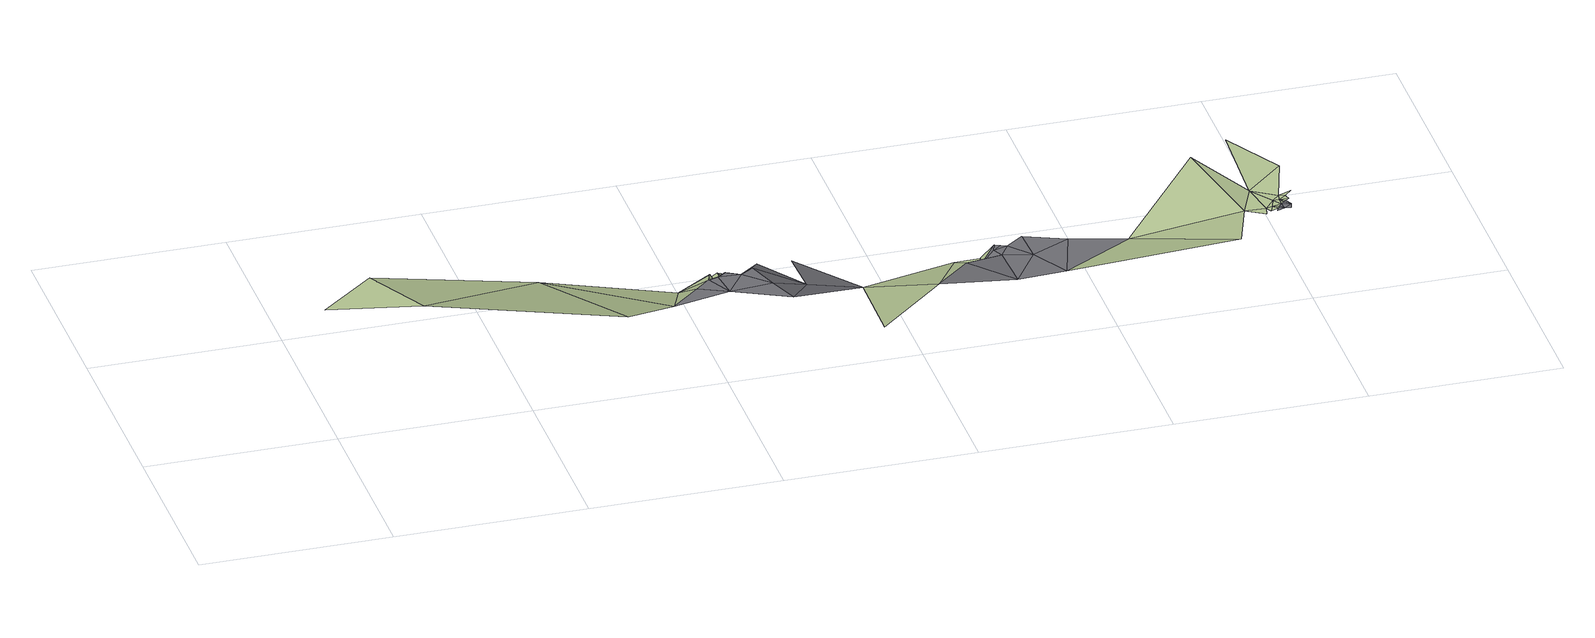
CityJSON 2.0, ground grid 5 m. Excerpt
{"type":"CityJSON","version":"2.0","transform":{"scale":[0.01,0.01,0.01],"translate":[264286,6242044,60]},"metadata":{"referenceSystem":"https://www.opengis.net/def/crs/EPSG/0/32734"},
"CityObjects":{
"terrain1":{"type":"TINRelief","geometry":[{"type":"CompositeSurface","lod":"1","boundaries":[[[0,1,2]],[[3,0,2]],[[2,4,3]],[[3,4,5]],[[3,5,6]],[[5,7,6]],[[8,6,7]],[[6,8,9]],[[9,10,6]],[[9,8,11]],[[12,10,9]],[[12,9,11]],[[12,11,13]],[[14,10,12]],[[13,14,12]],[[10,14,15]],[[16,14,13]],[[16,15,14]],[[16,17,15]],[[18,19,20]],[[18,21,19]],[[22,21,18]],[[22,23,21]],[[23,24,21]],[[25,24,23]],[[26,27,28]],[[26,29,27]],[[27,29,30]],[[30,29,31]],[[32,33,29]],[[31,29,33]],[[33,34,35]],[[33,36,31]],[[34,37,35]],[[35,36,33]],[[37,38,35]],[[38,39,35]],[[35,39,36]],[[36,40,31]],[[36,39,41]],[[40,36,41]],[[39,42,41]],[[41,42,43]],[[31,40,44]],[[40,41,45]],[[41,43,46]],[[47,31,44]],[[45,41,46]],[[48,40,45]]]}]},
"road1":{"type":"Road","attributes":{"highway":"tertiary","name":"Upper Roodebloem Road","surface":"asphalt","lanes":1,"width":2.2,"oneway":"yes"},"geometry":[{"type":"MultiSurface","lod":"1","boundaries":[[[49,7,5]],[[7,49,8]],[[50,8,49]],[[11,8,50]],[[50,49,51]],[[52,11,50]],[[13,11,52]],[[52,50,51]],[[53,13,52]],[[16,13,53]],[[51,53,52]],[[54,51,49]],[[55,54,49]],[[51,56,53]],[[16,53,56]],[[17,16,56]],[[56,51,54]],[[17,56,57]],[[54,58,56]],[[55,58,54]],[[57,56,58]],[[19,58,55]],[[59,58,19]],[[22,18,60]],[[22,61,23]],[[22,60,61]],[[23,61,62]],[[25,23,62]],[[25,62,63]],[[62,61,64]],[[65,61,60]],[[63,62,64]],[[65,64,61]],[[28,65,60]],[[64,65,66]],[[65,67,66]],[[28,67,65]],[[67,28,27]]]}]},
"road2":{"type":"Road","attributes":{"highway":"motorway_link","surface":"asphalt","lanes":1,"width":2.2,"oneway":"yes"},"geometry":[{"type":"MultiSurface","lod":"1","boundaries":[[[37,68,69]],[[69,38,37]],[[69,39,38]],[[39,69,70]],[[70,69,71]],[[39,70,42]],[[42,70,43]]]}]}
},
"vertices":[
[179,340,320],[30,218,320],[269,170,320],[629,400,200],[767,80,260],[923,213,190],[974,356,140],[1001,279,190],[1040,313,190],[1051,339,190],[1061,398,140],[1079,346,140],[1072,358,140],[1083,349,140],[1091,369,140],[1094,424,140],[1112,371,140],[1141,394,140],[1615,253,120],[1449,355,80],[1428,89,120],[1698,411,80],[1708,335,120],[1755,376,80],[1765,413,80],[1802,417,110],[2344,95,220],[2129,354,110],[1939,245,110],[2389,225,220],[2320,463,250],[2428,316,220],[2438,197,220],[2445,223,220],[2452,206,220],[2462,228,220],[2471,255,220],[2474,215,220],[2480,224,220],[2486,232,220],[2490,274,220],[2487,256,220],[2494,240,220],[2502,247,220],[2518,363,250],[2507,270,220],[2511,253,220],[2426,523,250],[2527,290,220],
[1075,245,190],[1066,321,190],[1125,318,190],[1089,337,190],[1103,352,140],[1188,257,190],[1219,177,190],[1160,340,190],[1199,439,140],[1300,342,120],[1315,529,80],[1811,237,110],[1807,365,110],[1794,390,110],[1816,409,110],[1831,402,110],[1882,344,110],[1879,438,110],[1984,394,110],
[2469,205,220],[2489,211,220],[2510,229,220],[2505,210,220]
]}
